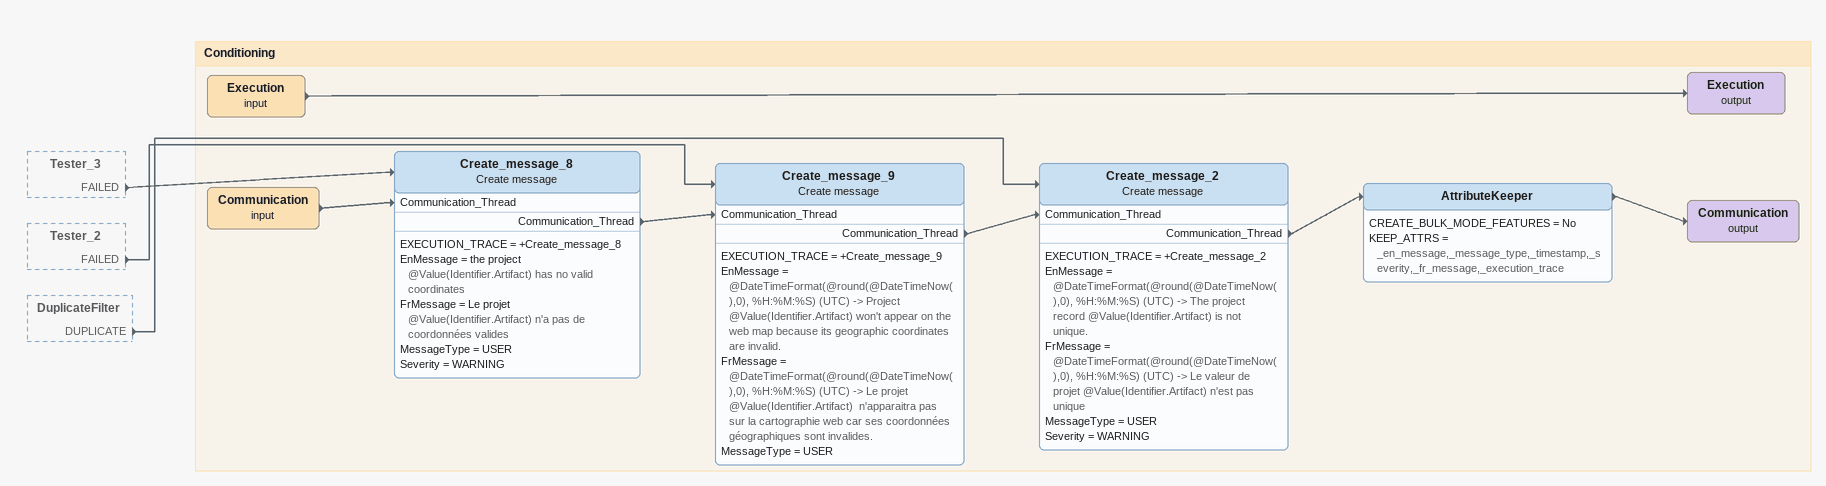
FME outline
Tester_3 [outside]
    FAILED -> Create_message_8
Tester_2 [outside]
    FAILED -> Create_message_9
DuplicateFilter [outside]
    DUPLICATE -> Create_message_2

Bookmark: Conditioning
Execution (input)
    -> Execution (output)
Execution (output)
Communication (input)
    -> Create_message_8 [Communication_Thread]
Create_message_8: Create message
    EXECUTION_TRACE = +Create_message_8
    EnMessage = the project @Value(Identifier.Artifact) has no valid coordinates
    FrMessage = Le projet @Value(Identifier.Artifact) n'a pas de coordonnées valides
    MessageType = USER
    Severity = WARNING
    Communication_Thread -> Create_message_9 [Communication_Thread]
Create_message_9: Create message
    EXECUTION_TRACE = +Create_message_9
    EnMessage = @DateTimeFormat(@round(@DateTimeNow(),0), %H:%M:%S) (UTC) -> Project @Value(Identifier.Artifact) won't appear on the web map because its geographic coordinates are invalid.
    FrMessage = @DateTimeFormat(@round(@DateTimeNow(),0), %H:%M:%S) (UTC) -> Le projet @Value(Identifier.Artifact)  n'apparaitra pas sur la cartographie web car ses coordonnées géographiques sont invalides.
    MessageType = USER
    Communication_Thread -> Create_message_2 [Communication_Thread]
Create_message_2: Create message
    EXECUTION_TRACE = +Create_message_2
    EnMessage = @DateTimeFormat(@round(@DateTimeNow(),0), %H:%M:%S) (UTC) -> The project record @Value(Identifier.Artifact) is not unique.
    FrMessage = @DateTimeFormat(@round(@DateTimeNow(),0), %H:%M:%S) (UTC) -> Le valeur de projet @Value(Identifier.Artifact) n'est pas unique
    MessageType = USER
    Severity = WARNING
    Communication_Thread -> AttributeKeeper
AttributeKeeper
    CREATE_BULK_MODE_FEATURES = No
    KEEP_ATTRS = _en_message,_message_type,_timestamp,_severity,_fr_message,_execution_trace
    -> Communication (output)
Communication (output)
